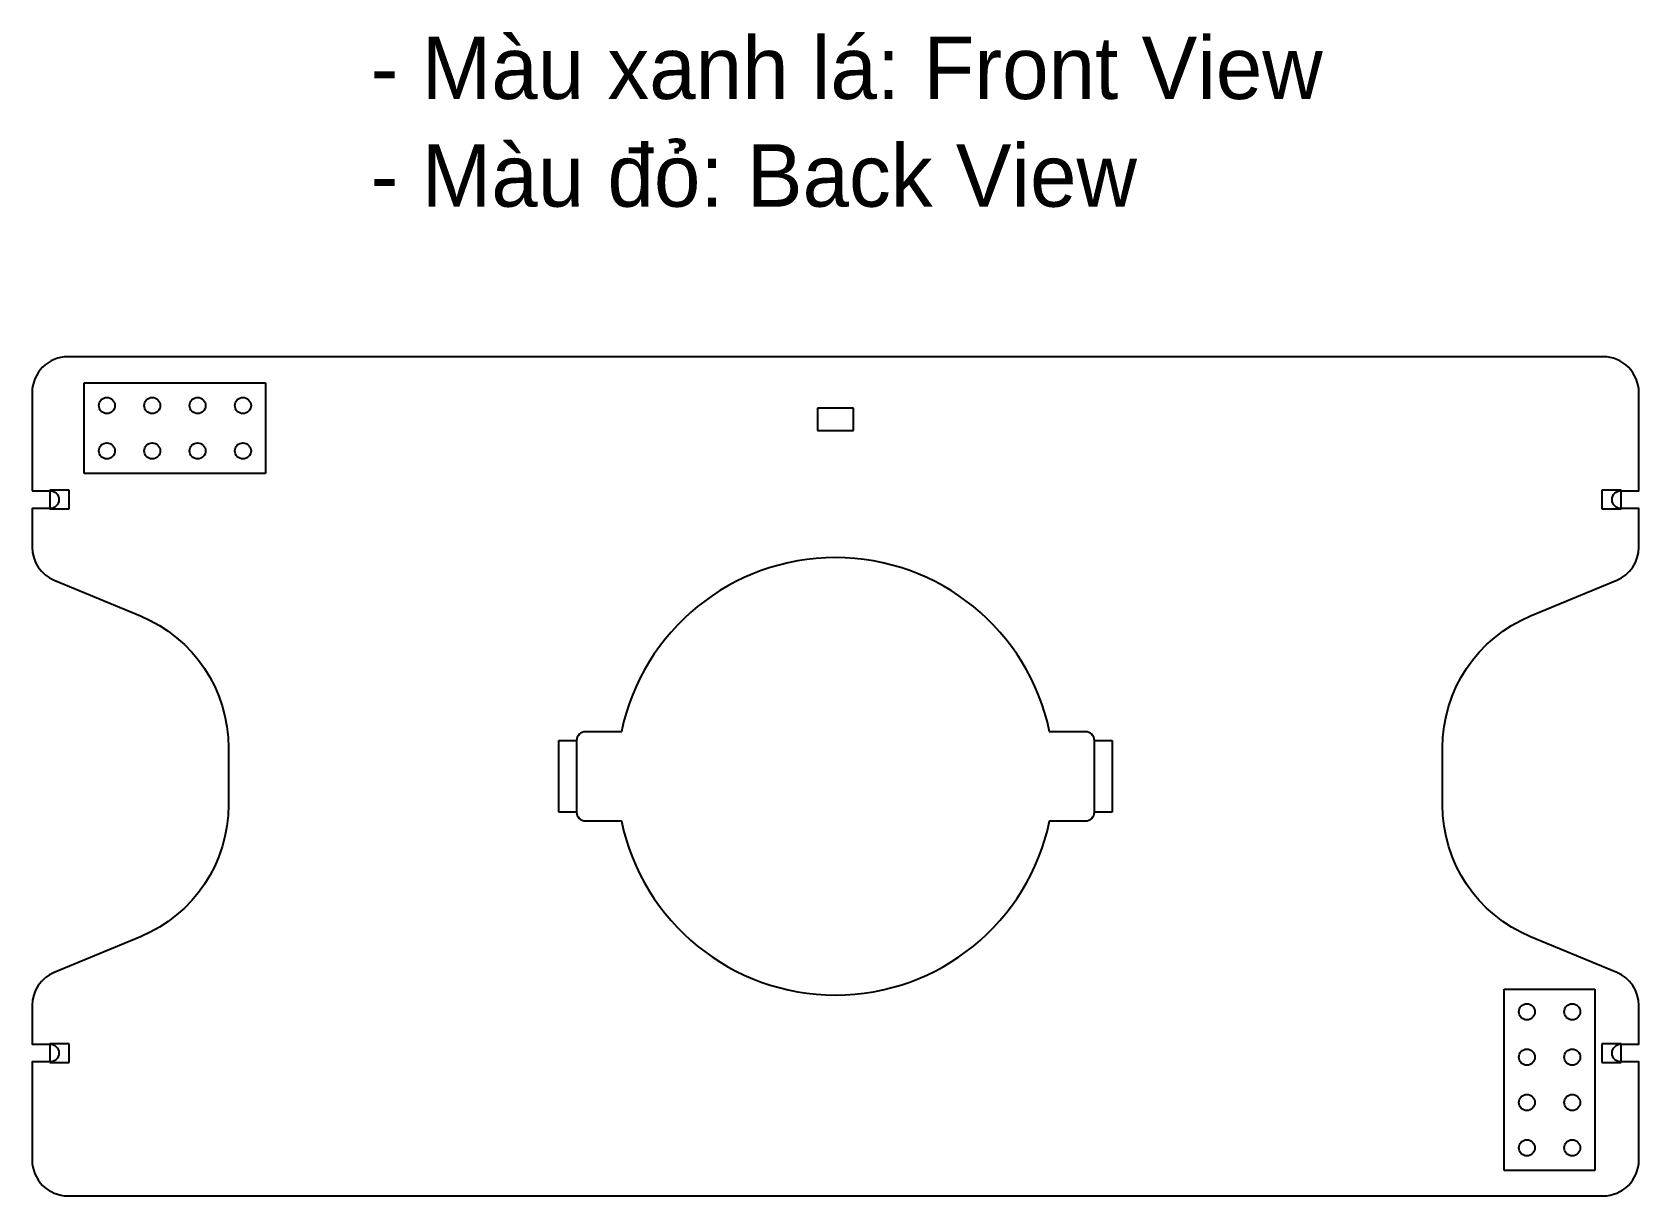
# Model space of a CAD drawing. Extents: x -45 to 45, y -23.5 to 41.7.
import ezdxf

# ---------------------------------------------------------------- set-up
doc = ezdxf.new("R2010")
doc.units = 0
doc.layers.get('0').update_dxf_attribs({"linetype": 'CONTINUOUS'})

# ---------------------------------------------------------------- blocks, each defined once
blk = doc.blocks.new('*U8')
at = {"color": 3}
blk.add_text('- Màu xanh lá: Front View', height=3.5, dxfattribs=at).set_placement((-26.038, 37.939))
at = {"color": 1}
blk.add_text('- Màu đỏ: Back View', height=3.5, dxfattribs=at).set_placement((-26.038, 31.908))
blk = doc.blocks.new('FRONT_VIEW')
at = {"color": 3, "linetype": 'CONTINUOUS'}
for p, q in [((-1, 20.625), (-1, 19.375)), ((1, 20.625), (-1, 20.625)), ((1, 19.375), (1, 20.625)), ((-1, 19.375), (1, 19.375)), ((-42.927, 16.023), (-44, 16.023)), ((-44, 16.023), (-44, 14.977)), ((-42.927, 14.977), (-42.927, 16.023)), ((44, 16.023), (42.927, 16.023)), ((42.927, 16.023), (42.927, 14.977)), ((44, 14.977), (44, 16.023)), ((-44, 14.977), (-42.927, 14.977)), ((42.927, 14.977), (44, 14.977)), ((-44, -14.977), (-44, -16.023)), ((-42.927, -14.977), (-44, -14.977)), ((-42.927, -16.023), (-42.927, -14.977)), ((42.927, -14.977), (42.927, -16.023)), ((44, -14.977), (42.927, -14.977)), ((44, -16.023), (44, -14.977)), ((-44, -16.023), (-42.927, -16.023)), ((42.927, -16.023), (44, -16.023))]:
    blk.add_line(p, q, dxfattribs=at)
blk = doc.blocks.new('BACK_VIEW')
at = {"color": 1, "linetype": 'CONTINUOUS'}
for p, q in [((-42.08, 22.04), (-31.92, 22.04)), ((-42.08, 16.96), (-42.08, 22.04)), ((-31.92, 22.04), (-31.92, 16.96)), ((-31.92, 16.96), (-42.08, 16.96)), ((-15.5, -2), (-15.5, 2)), ((-15.5, 2), (-14.5, 2)), ((-14.5, 2), (-14.5, -2)), ((14.5, 2), (15.5, 2)), ((14.5, -2), (14.5, 2)), ((15.5, 2), (15.5, -2)), ((-14.5, -2), (-15.5, -2)), ((15.5, -2), (14.5, -2)), ((37.46, -11.92), (42.54, -11.92)), ((37.46, -22.08), (37.46, -11.92)), ((42.54, -11.92), (42.54, -22.08)), ((42.54, -22.08), (37.46, -22.08))]:
    blk.add_line(p, q, dxfattribs=at)

msp = doc.modelspace()

# ---------------------------------------------------------------- linework, layer by layer
at = {"color": 7, "linetype": 'CONTINUOUS'}
msp.add_lwpolyline([(-45, 16), (-44, 16, -1), (-44, 15), (-45, 15), (-45, 12.836, 0.303347), (-43.765, 10.989), (-38.939, 8.989, -0.303347), (-34, 1.598), (-34, -1.598, -0.303347), (-38.939, -8.989), (-43.765, -10.989, 0.303347), (-45, -12.836), (-45, -15), (-44, -15, -1), (-44, -16), (-45, -16), (-45, -21.5, 0.414214), (-43, -23.5), (43, -23.5, 0.414214), (45, -21.5), (45, -16), (44, -16, -1), (44, -15), (45, -15), (45, -12.836, 0.303347), (43.765, -10.989), (38.939, -8.989, -0.303347), (34, -1.598), (34, 1.598, -0.303347), (38.939, 8.989), (43.765, 10.989, 0.303347), (45, 12.836), (45, 15), (44, 15, -1), (44, 16), (45, 16), (45, 21.5, 0.414214), (43, 23.5), (-43, 23.5, 0.414214), (-45, 21.5)], format="xyb", close=True, dxfattribs=at)
msp.add_lwpolyline([(-14.5, -2, 0.414214), (-14, -2.5), (-11.992, -2.5, 0.813029), (11.992, -2.5), (14, -2.5, 0.414214), (14.5, -2), (14.5, 2, 0.414214), (14, 2.5), (11.992, 2.5, 0.813029), (-11.992, 2.5), (-14, 2.5, 0.414214), (-14.5, 2)], format="xyb", dxfattribs=at)
for centre in [(-40.81, 20.77), (-38.27, 20.77), (-35.73, 20.77), (-33.19, 20.77), (-40.81, 18.23), (-38.27, 18.23), (-35.73, 18.23), (-33.19, 18.23), (38.73, -13.19), (41.27, -13.19), (38.73, -15.73), (41.27, -15.73), (38.73, -18.27), (41.27, -18.27), (38.73, -20.81), (41.27, -20.81)]:
    msp.add_circle(centre, 0.45, dxfattribs=at)

# ---------------------------------------------------------------- block references
for name in ['*U8', 'BACK_VIEW', 'FRONT_VIEW']:
    msp.add_blockref(name, (0, 0))

doc.saveas('drawing.dxf')
